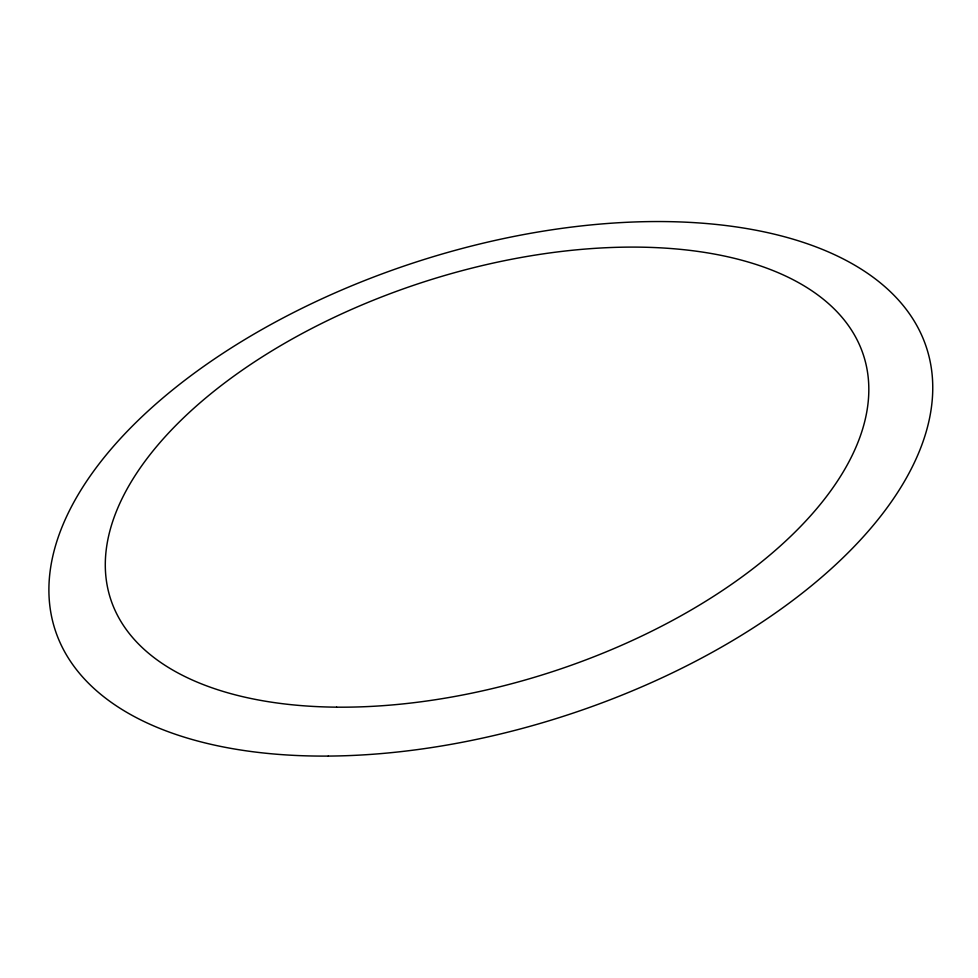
<?xml version="1.0" encoding="UTF-8"?>
<svg xmlns="http://www.w3.org/2000/svg" width="978" height="978" viewBox="0 0 978 978"><rect width="100%" height="100%" fill="white"/><g stroke="black" fill="none" stroke-linecap="round" stroke-linejoin="round"><path stroke-width="1.47" d="M328.327 756.08A457.961 238.766 -17.9 0 0 927.988 352.581A457.961 238.766 -17.9 0 0 216.162 357.801A457.961 238.766 -17.9 0 0 328.327 756.08M336.628 707.167A395.674 205.209 -17.9 0 0 866.141 364.916A395.674 205.209 -17.9 0 0 258.4 359.342A395.674 205.209 -17.9 0 0 336.628 707.167"/></g></svg>
